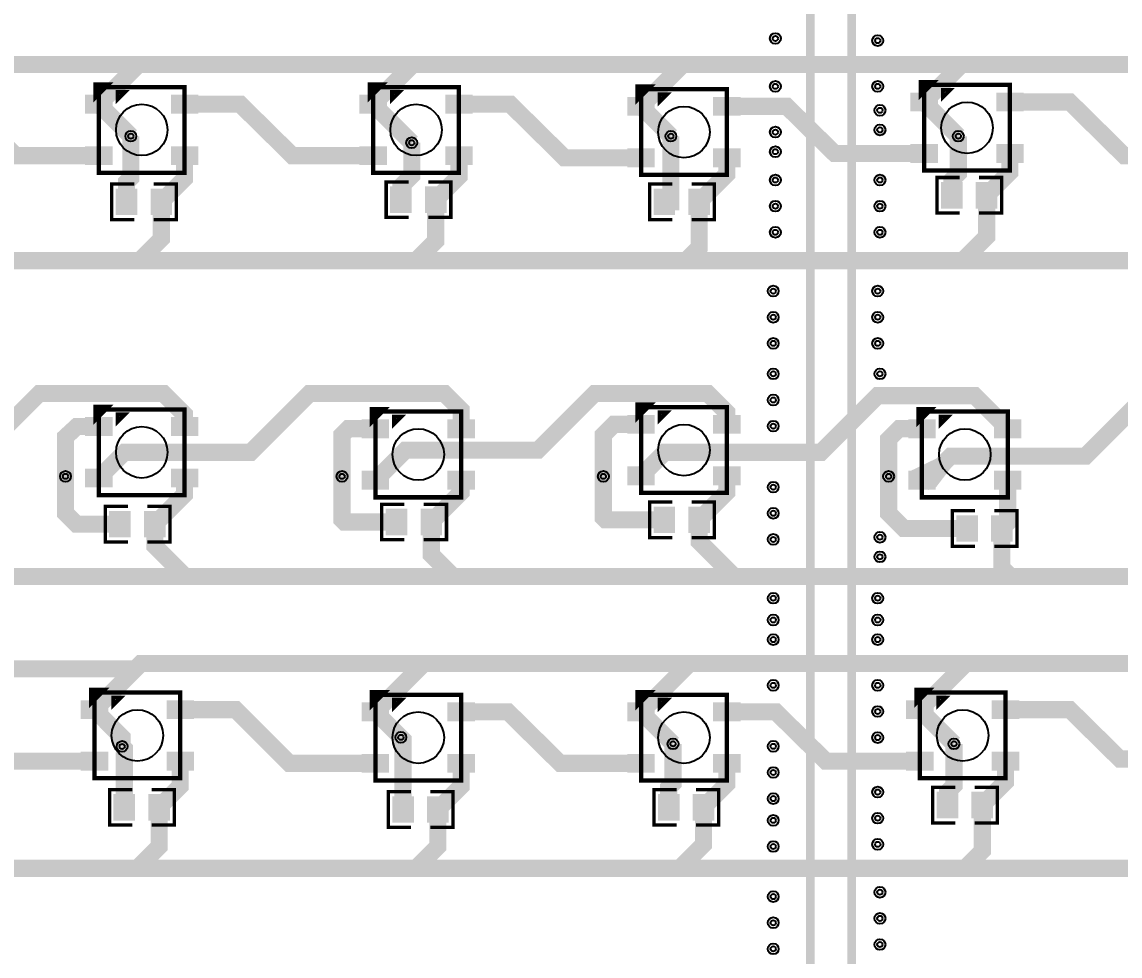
# Model space of a CAD drawing. Extents: x -5 to 8273, y -8280 to 5.
# Drawn here: x 3230 to 5751, y -5666 to -3522 of the extents above; entities that cross this region are included whole.
import ezdxf

# ---------------------------------------------------------------- set-up
doc = ezdxf.new("R2010")
doc.units = 9
for name, color, linetype, true_color in [('BottomLayer', 7, 'Continuous', 0x0000ff), ('Hole', 7, 'Continuous', 0x222222), ('Multi-Layer', 7, 'Continuous', 0xc0c0c0), ('TopLayer', 7, 'Continuous', 0xff0000), ('TopPasteMaskLayer', 7, 'Continuous', 0x808080), ('TopSilkLayer', 7, 'Continuous', 0xffcc00), ('TopSolderMaskLayer', 7, 'Continuous', 0x800080)]:
    doc.layers.add(name, color=color, linetype=linetype, true_color=true_color)

msp = doc.modelspace()

# ---------------------------------------------------------------- hatches: boundary and pattern name
at = {"layer": 'TopLayer'}
for points in [[(3436.125, -3730.5999999999985), (3377.0250000000015, -3730.5999999999985), (3377.0250000000015, -3691.300000000003), (3436.125, -3691.300000000003)], [(3632.9249999999956, -3730.5999999999985), (3573.925000000003, -3730.5999999999985), (3573.925000000003, -3691.300000000003), (3632.9249999999956, -3691.300000000003)], [(4066.125, -3730.5999999999985), (4007.0250000000015, -3730.5999999999985), (4007.0250000000015, -3691.300000000003), (4066.125, -3691.300000000003)], [(4262.924999999996, -3730.5999999999985), (4203.925000000003, -3730.5999999999985), (4203.925000000003, -3691.300000000003), (4262.924999999996, -3691.300000000003)], [(4681.125, -3735.5999999999985), (4622.0250000000015, -3735.5999999999985), (4622.0250000000015, -3696.300000000003), (4681.125, -3696.300000000003)], [(4877.924999999996, -3735.5999999999985), (4818.925000000003, -3735.5999999999985), (4818.925000000003, -3696.300000000003), (4877.924999999996, -3696.300000000003)], [(5331.125, -3725.5999999999985), (5272.0250000000015, -3725.5999999999985), (5272.0250000000015, -3686.300000000003), (5331.125, -3686.300000000003)], [(5527.924999999996, -3725.5999999999985), (5468.925000000003, -3725.5999999999985), (5468.925000000003, -3686.300000000003), (5527.924999999996, -3686.300000000003)], [(5331.125, -3843.699999999997), (5272.0250000000015, -3843.699999999997), (5272.0250000000015, -3804.4000000000015), (5331.125, -3804.4000000000015)], [(5527.924999999996, -3843.699999999997), (5468.925000000003, -3843.699999999997), (5468.925000000003, -3804.4000000000015), (5527.924999999996, -3804.4000000000015)], [(3436.125, -3848.699999999997), (3377.0250000000015, -3848.699999999997), (3377.0250000000015, -3809.4000000000015), (3436.125, -3809.4000000000015)], [(3632.9249999999956, -3848.699999999997), (3573.925000000003, -3848.699999999997), (3573.925000000003, -3809.4000000000015), (3632.9249999999956, -3809.4000000000015)], [(4066.125, -3848.699999999997), (4007.0250000000015, -3848.699999999997), (4007.0250000000015, -3809.4000000000015), (4066.125, -3809.4000000000015)], [(4262.924999999996, -3848.699999999997), (4203.925000000003, -3848.699999999997), (4203.925000000003, -3809.4000000000015), (4262.924999999996, -3809.4000000000015)], [(4681.125, -3853.699999999997), (4622.0250000000015, -3853.699999999997), (4622.0250000000015, -3814.4000000000015), (4681.125, -3814.4000000000015)], [(4877.924999999996, -3853.699999999997), (4818.925000000003, -3853.699999999997), (4818.925000000003, -3814.4000000000015), (4877.924999999996, -3814.4000000000015)], [(3492.834999999992, -3963.542999999998), (3447.165000000008, -3963.542999999998), (3447.165000000008, -3906.457000000002), (3492.834999999992, -3906.457000000002)], [(3572.834999999992, -3963.542999999998), (3527.165000000008, -3963.542999999998), (3527.165000000008, -3906.457000000002), (3572.834999999992, -3906.457000000002)], [(4122.834999999992, -3958.542999999998), (4077.165000000008, -3958.542999999998), (4077.165000000008, -3901.457000000002), (4122.834999999992, -3901.457000000002)], [(4202.834999999992, -3958.542999999998), (4157.165000000008, -3958.542999999998), (4157.165000000008, -3901.457000000002), (4202.834999999992, -3901.457000000002)], [(4727.834999999992, -3963.542999999998), (4682.165000000008, -3963.542999999998), (4682.165000000008, -3906.457000000002), (4727.834999999992, -3906.457000000002)], [(4807.834999999992, -3963.542999999998), (4762.165000000008, -3963.542999999998), (4762.165000000008, -3906.457000000002), (4807.834999999992, -3906.457000000002)], [(5387.834999999992, -3948.542999999998), (5342.165000000008, -3948.542999999998), (5342.165000000008, -3891.457000000002), (5387.834999999992, -3891.457000000002)], [(5467.834999999992, -3948.542999999998), (5422.165000000008, -3948.542999999998), (5422.165000000008, -3891.457000000002), (5467.834999999992, -3891.457000000002)], [(3436.125, -4470.5999999999985), (3377.0250000000015, -4470.5999999999985), (3377.0250000000015, -4431.300000000003), (3436.125, -4431.300000000003)], [(3632.9249999999956, -4470.5999999999985), (3573.925000000003, -4470.5999999999985), (3573.925000000003, -4431.300000000003), (3632.9249999999956, -4431.300000000003)], [(4071.125, -4475.5999999999985), (4012.0250000000015, -4475.5999999999985), (4012.0250000000015, -4436.300000000003), (4071.125, -4436.300000000003)], [(4267.924999999996, -4475.5999999999985), (4208.925000000003, -4475.5999999999985), (4208.925000000003, -4436.300000000003), (4267.924999999996, -4436.300000000003)], [(4681.125, -4465.5999999999985), (4622.0250000000015, -4465.5999999999985), (4622.0250000000015, -4426.300000000003), (4681.125, -4426.300000000003)], [(4877.924999999996, -4465.5999999999985), (4818.925000000003, -4465.5999999999985), (4818.925000000003, -4426.300000000003), (4877.924999999996, -4426.300000000003)], [(5326.125, -4475.5999999999985), (5267.0250000000015, -4475.5999999999985), (5267.0250000000015, -4436.300000000003), (5326.125, -4436.300000000003)], [(5522.924999999996, -4475.5999999999985), (5463.925000000003, -4475.5999999999985), (5463.925000000003, -4436.300000000003), (5522.924999999996, -4436.300000000003)], [(5267.0264000000025, -4554.399400000002), (5326.123, -4593.701200000003), (5362.274399999995, -4546.8211999999985), (5328.835099999997, -4524.582699999999)], [(3436.125, -4588.699999999997), (3377.0250000000015, -4588.699999999997), (3377.0250000000015, -4549.4000000000015), (3436.125, -4549.4000000000015)], [(3632.9249999999956, -4588.699999999997), (3573.925000000003, -4588.699999999997), (3573.925000000003, -4549.4000000000015), (3632.9249999999956, -4549.4000000000015)], [(4071.125, -4593.699999999997), (4012.0250000000015, -4593.699999999997), (4012.0250000000015, -4554.4000000000015), (4071.125, -4554.4000000000015)], [(4267.924999999996, -4593.699999999997), (4208.925000000003, -4593.699999999997), (4208.925000000003, -4554.4000000000015), (4267.924999999996, -4554.4000000000015)], [(4681.125, -4583.699999999997), (4622.0250000000015, -4583.699999999997), (4622.0250000000015, -4544.4000000000015), (4681.125, -4544.4000000000015)], [(4877.924999999996, -4583.699999999997), (4818.925000000003, -4583.699999999997), (4818.925000000003, -4544.4000000000015), (4877.924999999996, -4544.4000000000015)], [(5326.125, -4593.699999999997), (5267.0250000000015, -4593.699999999997), (5267.0250000000015, -4554.4000000000015), (5326.125, -4554.4000000000015)], [(5522.924999999996, -4593.699999999997), (5463.925000000003, -4593.699999999997), (5463.925000000003, -4554.4000000000015), (5522.924999999996, -4554.4000000000015)], [(4727.834999999992, -4693.542999999998), (4682.165000000008, -4693.542999999998), (4682.165000000008, -4636.457000000002), (4727.834999999992, -4636.457000000002)], [(4807.834999999992, -4693.542999999998), (4762.165000000008, -4693.542999999998), (4762.165000000008, -4636.457000000002), (4807.834999999992, -4636.457000000002)], [(3477.834999999992, -4703.542999999998), (3432.165000000008, -4703.542999999998), (3432.165000000008, -4646.457000000002), (3477.834999999992, -4646.457000000002)], [(3557.834999999992, -4703.542999999998), (3512.165000000008, -4703.542999999998), (3512.165000000008, -4646.457000000002), (3557.834999999992, -4646.457000000002)], [(4112.834999999992, -4698.542999999998), (4067.165000000008, -4698.542999999998), (4067.165000000008, -4641.457000000002), (4112.834999999992, -4641.457000000002)], [(4192.834999999992, -4698.542999999998), (4147.165000000008, -4698.542999999998), (4147.165000000008, -4641.457000000002), (4192.834999999992, -4641.457000000002)], [(5422.834999999992, -4713.542999999998), (5377.165000000008, -4713.542999999998), (5377.165000000008, -4656.457000000002), (5422.834999999992, -4656.457000000002)], [(5502.834999999992, -4713.542999999998), (5457.165000000008, -4713.542999999998), (5457.165000000008, -4656.457000000002), (5502.834999999992, -4656.457000000002)], [(3426.125, -5120.5999999999985), (3367.0250000000015, -5120.5999999999985), (3367.0250000000015, -5081.300000000003), (3426.125, -5081.300000000003)], [(3622.9249999999956, -5120.5999999999985), (3563.925000000003, -5120.5999999999985), (3563.925000000003, -5081.300000000003), (3622.9249999999956, -5081.300000000003)], [(4071.125, -5125.5999999999985), (4012.0250000000015, -5125.5999999999985), (4012.0250000000015, -5086.300000000003), (4071.125, -5086.300000000003)], [(4267.924999999996, -5125.5999999999985), (4208.925000000003, -5125.5999999999985), (4208.925000000003, -5086.300000000003), (4267.924999999996, -5086.300000000003)], [(4681.125, -5125.5999999999985), (4622.0250000000015, -5125.5999999999985), (4622.0250000000015, -5086.300000000003), (4681.125, -5086.300000000003)], [(4877.924999999996, -5125.5999999999985), (4818.925000000003, -5125.5999999999985), (4818.925000000003, -5086.300000000003), (4877.924999999996, -5086.300000000003)], [(5321.125, -5120.5999999999985), (5262.0250000000015, -5120.5999999999985), (5262.0250000000015, -5081.300000000003), (5321.125, -5081.300000000003)], [(5517.924999999996, -5120.5999999999985), (5458.925000000003, -5120.5999999999985), (5458.925000000003, -5081.300000000003), (5517.924999999996, -5081.300000000003)], [(3426.125, -5238.699999999997), (3367.0250000000015, -5238.699999999997), (3367.0250000000015, -5199.4000000000015), (3426.125, -5199.4000000000015)], [(3622.9249999999956, -5238.699999999997), (3563.925000000003, -5238.699999999997), (3563.925000000003, -5199.4000000000015), (3622.9249999999956, -5199.4000000000015)], [(4071.125, -5243.699999999997), (4012.0250000000015, -5243.699999999997), (4012.0250000000015, -5204.4000000000015), (4071.125, -5204.4000000000015)], [(4267.924999999996, -5243.699999999997), (4208.925000000003, -5243.699999999997), (4208.925000000003, -5204.4000000000015), (4267.924999999996, -5204.4000000000015)], [(4681.125, -5243.699999999997), (4622.0250000000015, -5243.699999999997), (4622.0250000000015, -5204.4000000000015), (4681.125, -5204.4000000000015)], [(4877.924999999996, -5243.699999999997), (4818.925000000003, -5243.699999999997), (4818.925000000003, -5204.4000000000015), (4877.924999999996, -5204.4000000000015)], [(5321.125, -5238.699999999997), (5262.0250000000015, -5238.699999999997), (5262.0250000000015, -5199.4000000000015), (5321.125, -5199.4000000000015)], [(5517.924999999996, -5238.699999999997), (5458.925000000003, -5238.699999999997), (5458.925000000003, -5199.4000000000015), (5517.924999999996, -5199.4000000000015)], [(5377.834999999992, -5348.542999999998), (5332.165000000008, -5348.542999999998), (5332.165000000008, -5291.457000000002), (5377.834999999992, -5291.457000000002)], [(5457.834999999992, -5348.542999999998), (5412.165000000008, -5348.542999999998), (5412.165000000008, -5291.457000000002), (5457.834999999992, -5291.457000000002)], [(3487.834999999992, -5353.542999999998), (3442.165000000008, -5353.542999999998), (3442.165000000008, -5296.457000000002), (3487.834999999992, -5296.457000000002)], [(3567.834999999992, -5353.542999999998), (3522.165000000008, -5353.542999999998), (3522.165000000008, -5296.457000000002), (3567.834999999992, -5296.457000000002)], [(4127.834999999992, -5358.542999999998), (4082.165000000008, -5358.542999999998), (4082.165000000008, -5301.457000000002), (4127.834999999992, -5301.457000000002)], [(4207.834999999992, -5358.542999999998), (4162.165000000008, -5358.542999999998), (4162.165000000008, -5301.457000000002), (4207.834999999992, -5301.457000000002)], [(4737.834999999992, -5353.542999999998), (4692.165000000008, -5353.542999999998), (4692.165000000008, -5296.457000000002), (4737.834999999992, -5296.457000000002)], [(4817.834999999992, -5353.542999999998), (4772.165000000008, -5353.542999999998), (4772.165000000008, -5296.457000000002), (4817.834999999992, -5296.457000000002)]]:
    msp.add_hatch(color=256, dxfattribs=at).paths.add_polyline_path(points)
at = {"layer": 'TopPasteMaskLayer'}
for points in [[(3436.125, -3730.5999999999985), (3377.0250000000015, -3730.5999999999985), (3377.0250000000015, -3691.300000000003), (3436.125, -3691.300000000003)], [(3632.9249999999956, -3730.5999999999985), (3573.925000000003, -3730.5999999999985), (3573.925000000003, -3691.300000000003), (3632.9249999999956, -3691.300000000003)], [(4066.125, -3730.5999999999985), (4007.0250000000015, -3730.5999999999985), (4007.0250000000015, -3691.300000000003), (4066.125, -3691.300000000003)], [(4262.924999999996, -3730.5999999999985), (4203.925000000003, -3730.5999999999985), (4203.925000000003, -3691.300000000003), (4262.924999999996, -3691.300000000003)], [(4681.125, -3735.5999999999985), (4622.0250000000015, -3735.5999999999985), (4622.0250000000015, -3696.300000000003), (4681.125, -3696.300000000003)], [(4877.924999999996, -3735.5999999999985), (4818.925000000003, -3735.5999999999985), (4818.925000000003, -3696.300000000003), (4877.924999999996, -3696.300000000003)], [(5331.125, -3725.5999999999985), (5272.0250000000015, -3725.5999999999985), (5272.0250000000015, -3686.300000000003), (5331.125, -3686.300000000003)], [(5527.924999999996, -3725.5999999999985), (5468.925000000003, -3725.5999999999985), (5468.925000000003, -3686.300000000003), (5527.924999999996, -3686.300000000003)], [(5331.125, -3843.699999999997), (5272.0250000000015, -3843.699999999997), (5272.0250000000015, -3804.4000000000015), (5331.125, -3804.4000000000015)], [(5527.924999999996, -3843.699999999997), (5468.925000000003, -3843.699999999997), (5468.925000000003, -3804.4000000000015), (5527.924999999996, -3804.4000000000015)], [(3436.125, -3848.699999999997), (3377.0250000000015, -3848.699999999997), (3377.0250000000015, -3809.4000000000015), (3436.125, -3809.4000000000015)], [(3632.9249999999956, -3848.699999999997), (3573.925000000003, -3848.699999999997), (3573.925000000003, -3809.4000000000015), (3632.9249999999956, -3809.4000000000015)], [(4066.125, -3848.699999999997), (4007.0250000000015, -3848.699999999997), (4007.0250000000015, -3809.4000000000015), (4066.125, -3809.4000000000015)], [(4262.924999999996, -3848.699999999997), (4203.925000000003, -3848.699999999997), (4203.925000000003, -3809.4000000000015), (4262.924999999996, -3809.4000000000015)], [(4681.125, -3853.699999999997), (4622.0250000000015, -3853.699999999997), (4622.0250000000015, -3814.4000000000015), (4681.125, -3814.4000000000015)], [(4877.924999999996, -3853.699999999997), (4818.925000000003, -3853.699999999997), (4818.925000000003, -3814.4000000000015), (4877.924999999996, -3814.4000000000015)], [(3492.834999999992, -3963.542999999998), (3447.165000000008, -3963.542999999998), (3447.165000000008, -3906.457000000002), (3492.834999999992, -3906.457000000002)], [(3572.834999999992, -3963.542999999998), (3527.165000000008, -3963.542999999998), (3527.165000000008, -3906.457000000002), (3572.834999999992, -3906.457000000002)], [(4122.834999999992, -3958.542999999998), (4077.165000000008, -3958.542999999998), (4077.165000000008, -3901.457000000002), (4122.834999999992, -3901.457000000002)], [(4202.834999999992, -3958.542999999998), (4157.165000000008, -3958.542999999998), (4157.165000000008, -3901.457000000002), (4202.834999999992, -3901.457000000002)], [(4727.834999999992, -3963.542999999998), (4682.165000000008, -3963.542999999998), (4682.165000000008, -3906.457000000002), (4727.834999999992, -3906.457000000002)], [(4807.834999999992, -3963.542999999998), (4762.165000000008, -3963.542999999998), (4762.165000000008, -3906.457000000002), (4807.834999999992, -3906.457000000002)], [(5387.834999999992, -3948.542999999998), (5342.165000000008, -3948.542999999998), (5342.165000000008, -3891.457000000002), (5387.834999999992, -3891.457000000002)], [(5467.834999999992, -3948.542999999998), (5422.165000000008, -3948.542999999998), (5422.165000000008, -3891.457000000002), (5467.834999999992, -3891.457000000002)], [(3436.125, -4470.5999999999985), (3377.0250000000015, -4470.5999999999985), (3377.0250000000015, -4431.300000000003), (3436.125, -4431.300000000003)], [(3632.9249999999956, -4470.5999999999985), (3573.925000000003, -4470.5999999999985), (3573.925000000003, -4431.300000000003), (3632.9249999999956, -4431.300000000003)], [(4071.125, -4475.5999999999985), (4012.0250000000015, -4475.5999999999985), (4012.0250000000015, -4436.300000000003), (4071.125, -4436.300000000003)], [(4267.924999999996, -4475.5999999999985), (4208.925000000003, -4475.5999999999985), (4208.925000000003, -4436.300000000003), (4267.924999999996, -4436.300000000003)], [(4681.125, -4465.5999999999985), (4622.0250000000015, -4465.5999999999985), (4622.0250000000015, -4426.300000000003), (4681.125, -4426.300000000003)], [(4877.924999999996, -4465.5999999999985), (4818.925000000003, -4465.5999999999985), (4818.925000000003, -4426.300000000003), (4877.924999999996, -4426.300000000003)], [(5326.125, -4475.5999999999985), (5267.0250000000015, -4475.5999999999985), (5267.0250000000015, -4436.300000000003), (5326.125, -4436.300000000003)], [(5522.924999999996, -4475.5999999999985), (5463.925000000003, -4475.5999999999985), (5463.925000000003, -4436.300000000003), (5522.924999999996, -4436.300000000003)], [(3436.125, -4588.699999999997), (3377.0250000000015, -4588.699999999997), (3377.0250000000015, -4549.4000000000015), (3436.125, -4549.4000000000015)], [(3632.9249999999956, -4588.699999999997), (3573.925000000003, -4588.699999999997), (3573.925000000003, -4549.4000000000015), (3632.9249999999956, -4549.4000000000015)], [(4071.125, -4593.699999999997), (4012.0250000000015, -4593.699999999997), (4012.0250000000015, -4554.4000000000015), (4071.125, -4554.4000000000015)], [(4267.924999999996, -4593.699999999997), (4208.925000000003, -4593.699999999997), (4208.925000000003, -4554.4000000000015), (4267.924999999996, -4554.4000000000015)], [(4681.125, -4583.699999999997), (4622.0250000000015, -4583.699999999997), (4622.0250000000015, -4544.4000000000015), (4681.125, -4544.4000000000015)], [(4877.924999999996, -4583.699999999997), (4818.925000000003, -4583.699999999997), (4818.925000000003, -4544.4000000000015), (4877.924999999996, -4544.4000000000015)], [(5326.125, -4593.699999999997), (5267.0250000000015, -4593.699999999997), (5267.0250000000015, -4554.4000000000015), (5326.125, -4554.4000000000015)], [(5522.924999999996, -4593.699999999997), (5463.925000000003, -4593.699999999997), (5463.925000000003, -4554.4000000000015), (5522.924999999996, -4554.4000000000015)], [(4727.834999999992, -4693.542999999998), (4682.165000000008, -4693.542999999998), (4682.165000000008, -4636.457000000002), (4727.834999999992, -4636.457000000002)], [(4807.834999999992, -4693.542999999998), (4762.165000000008, -4693.542999999998), (4762.165000000008, -4636.457000000002), (4807.834999999992, -4636.457000000002)], [(3477.834999999992, -4703.542999999998), (3432.165000000008, -4703.542999999998), (3432.165000000008, -4646.457000000002), (3477.834999999992, -4646.457000000002)], [(3557.834999999992, -4703.542999999998), (3512.165000000008, -4703.542999999998), (3512.165000000008, -4646.457000000002), (3557.834999999992, -4646.457000000002)], [(4112.834999999992, -4698.542999999998), (4067.165000000008, -4698.542999999998), (4067.165000000008, -4641.457000000002), (4112.834999999992, -4641.457000000002)], [(4192.834999999992, -4698.542999999998), (4147.165000000008, -4698.542999999998), (4147.165000000008, -4641.457000000002), (4192.834999999992, -4641.457000000002)], [(5422.834999999992, -4713.542999999998), (5377.165000000008, -4713.542999999998), (5377.165000000008, -4656.457000000002), (5422.834999999992, -4656.457000000002)], [(5502.834999999992, -4713.542999999998), (5457.165000000008, -4713.542999999998), (5457.165000000008, -4656.457000000002), (5502.834999999992, -4656.457000000002)], [(3426.125, -5120.5999999999985), (3367.0250000000015, -5120.5999999999985), (3367.0250000000015, -5081.300000000003), (3426.125, -5081.300000000003)], [(3622.9249999999956, -5120.5999999999985), (3563.925000000003, -5120.5999999999985), (3563.925000000003, -5081.300000000003), (3622.9249999999956, -5081.300000000003)], [(4071.125, -5125.5999999999985), (4012.0250000000015, -5125.5999999999985), (4012.0250000000015, -5086.300000000003), (4071.125, -5086.300000000003)], [(4267.924999999996, -5125.5999999999985), (4208.925000000003, -5125.5999999999985), (4208.925000000003, -5086.300000000003), (4267.924999999996, -5086.300000000003)], [(4681.125, -5125.5999999999985), (4622.0250000000015, -5125.5999999999985), (4622.0250000000015, -5086.300000000003), (4681.125, -5086.300000000003)], [(4877.924999999996, -5125.5999999999985), (4818.925000000003, -5125.5999999999985), (4818.925000000003, -5086.300000000003), (4877.924999999996, -5086.300000000003)], [(5321.125, -5120.5999999999985), (5262.0250000000015, -5120.5999999999985), (5262.0250000000015, -5081.300000000003), (5321.125, -5081.300000000003)], [(5517.924999999996, -5120.5999999999985), (5458.925000000003, -5120.5999999999985), (5458.925000000003, -5081.300000000003), (5517.924999999996, -5081.300000000003)], [(3426.125, -5238.699999999997), (3367.0250000000015, -5238.699999999997), (3367.0250000000015, -5199.4000000000015), (3426.125, -5199.4000000000015)], [(3622.9249999999956, -5238.699999999997), (3563.925000000003, -5238.699999999997), (3563.925000000003, -5199.4000000000015), (3622.9249999999956, -5199.4000000000015)], [(4071.125, -5243.699999999997), (4012.0250000000015, -5243.699999999997), (4012.0250000000015, -5204.4000000000015), (4071.125, -5204.4000000000015)], [(4267.924999999996, -5243.699999999997), (4208.925000000003, -5243.699999999997), (4208.925000000003, -5204.4000000000015), (4267.924999999996, -5204.4000000000015)], [(4681.125, -5243.699999999997), (4622.0250000000015, -5243.699999999997), (4622.0250000000015, -5204.4000000000015), (4681.125, -5204.4000000000015)], [(4877.924999999996, -5243.699999999997), (4818.925000000003, -5243.699999999997), (4818.925000000003, -5204.4000000000015), (4877.924999999996, -5204.4000000000015)], [(5321.125, -5238.699999999997), (5262.0250000000015, -5238.699999999997), (5262.0250000000015, -5199.4000000000015), (5321.125, -5199.4000000000015)], [(5517.924999999996, -5238.699999999997), (5458.925000000003, -5238.699999999997), (5458.925000000003, -5199.4000000000015), (5517.924999999996, -5199.4000000000015)], [(5377.834999999992, -5348.542999999998), (5332.165000000008, -5348.542999999998), (5332.165000000008, -5291.457000000002), (5377.834999999992, -5291.457000000002)], [(5457.834999999992, -5348.542999999998), (5412.165000000008, -5348.542999999998), (5412.165000000008, -5291.457000000002), (5457.834999999992, -5291.457000000002)], [(3487.834999999992, -5353.542999999998), (3442.165000000008, -5353.542999999998), (3442.165000000008, -5296.457000000002), (3487.834999999992, -5296.457000000002)], [(3567.834999999992, -5353.542999999998), (3522.165000000008, -5353.542999999998), (3522.165000000008, -5296.457000000002), (3567.834999999992, -5296.457000000002)], [(4127.834999999992, -5358.542999999998), (4082.165000000008, -5358.542999999998), (4082.165000000008, -5301.457000000002), (4127.834999999992, -5301.457000000002)], [(4207.834999999992, -5358.542999999998), (4162.165000000008, -5358.542999999998), (4162.165000000008, -5301.457000000002), (4207.834999999992, -5301.457000000002)], [(4737.834999999992, -5353.542999999998), (4692.165000000008, -5353.542999999998), (4692.165000000008, -5296.457000000002), (4737.834999999992, -5296.457000000002)], [(4817.834999999992, -5353.542999999998), (4772.165000000008, -5353.542999999998), (4772.165000000008, -5296.457000000002), (4817.834999999992, -5296.457000000002)]]:
    msp.add_hatch(color=256, dxfattribs=at).paths.add_polyline_path(points)
at = {"layer": 'TopSolderMaskLayer'}
for points in [[(3438.1261853357064, -3732.5964439928866), (3375.023137329612, -3732.5964439928866), (3375.023137329612, -3689.303556007115), (3438.1261853357064, -3689.303556007115)], [(3634.9227986622573, -3732.5964439928866), (3571.926524003051, -3732.5964439928866), (3571.926524003051, -3689.303556007115), (3634.9227986622573, -3689.303556007115)], [(4068.1261853357064, -3732.5964439928866), (4005.023137329612, -3732.5964439928866), (4005.023137329612, -3689.303556007115), (4068.1261853357064, -3689.303556007115)], [(4264.922798662257, -3732.5964439928866), (4201.926524003051, -3732.5964439928866), (4201.926524003051, -3689.303556007115), (4264.922798662257, -3689.303556007115)], [(4683.126185335706, -3737.5964439928866), (4620.023137329612, -3737.5964439928866), (4620.023137329612, -3694.303556007115), (4683.126185335706, -3694.303556007115)], [(4879.922798662257, -3737.5964439928866), (4816.926524003051, -3737.5964439928866), (4816.926524003051, -3694.303556007115), (4879.922798662257, -3694.303556007115)], [(5333.126185335706, -3727.5964439928866), (5270.023137329612, -3727.5964439928866), (5270.023137329612, -3684.303556007115), (5333.126185335706, -3684.303556007115)], [(5529.922798662257, -3727.5964439928866), (5466.926524003051, -3727.5964439928866), (5466.926524003051, -3684.303556007115), (5529.922798662257, -3684.303556007115)], [(5333.126185335706, -3845.696443992885), (5270.023137329612, -3845.696443992885), (5270.023137329612, -3802.4035560071134), (5333.126185335706, -3802.4035560071134)], [(5529.922798662257, -3845.696443992885), (5466.926524003051, -3845.696443992885), (5466.926524003051, -3802.4035560071134), (5529.922798662257, -3802.4035560071134)], [(3438.1261853357064, -3850.696443992885), (3375.023137329612, -3850.696443992885), (3375.023137329612, -3807.4035560071134), (3438.1261853357064, -3807.4035560071134)], [(3634.9227986622573, -3850.696443992885), (3571.926524003051, -3850.696443992885), (3571.926524003051, -3807.4035560071134), (3634.9227986622573, -3807.4035560071134)], [(4068.1261853357064, -3850.696443992885), (4005.023137329612, -3850.696443992885), (4005.023137329612, -3807.4035560071134), (4068.1261853357064, -3807.4035560071134)], [(4264.922798662257, -3850.696443992885), (4201.926524003051, -3850.696443992885), (4201.926524003051, -3807.4035560071134), (4264.922798662257, -3807.4035560071134)], [(4683.126185335706, -3855.696443992885), (4620.023137329612, -3855.696443992885), (4620.023137329612, -3812.4035560071134), (4683.126185335706, -3812.4035560071134)], [(4879.922798662257, -3855.696443992885), (4816.926524003051, -3855.696443992885), (4816.926524003051, -3812.4035560071134), (4879.922798662257, -3812.4035560071134)], [(3494.834999999992, -3965.5429649657526), (3445.165000000008, -3965.5429649657526), (3445.165000000008, -3904.4570350342474), (3494.834999999992, -3904.4570350342474)], [(3574.834999999992, -3965.5429649657526), (3525.165000000008, -3965.5429649657526), (3525.165000000008, -3904.4570350342474), (3574.834999999992, -3904.4570350342474)], [(4124.834999999992, -3960.5429649657526), (4075.165000000008, -3960.5429649657526), (4075.165000000008, -3899.4570350342474), (4124.834999999992, -3899.4570350342474)], [(4204.834999999992, -3960.5429649657526), (4155.165000000008, -3960.5429649657526), (4155.165000000008, -3899.4570350342474), (4204.834999999992, -3899.4570350342474)], [(4729.834999999992, -3965.5429649657526), (4680.165000000008, -3965.5429649657526), (4680.165000000008, -3904.4570350342474), (4729.834999999992, -3904.4570350342474)], [(4809.834999999992, -3965.5429649657526), (4760.165000000008, -3965.5429649657526), (4760.165000000008, -3904.4570350342474), (4809.834999999992, -3904.4570350342474)], [(5389.834999999992, -3950.5429649657526), (5340.165000000008, -3950.5429649657526), (5340.165000000008, -3889.4570350342474), (5389.834999999992, -3889.4570350342474)], [(5469.834999999992, -3950.5429649657526), (5420.165000000008, -3950.5429649657526), (5420.165000000008, -3889.4570350342474), (5469.834999999992, -3889.4570350342474)], [(3438.1261853357064, -4472.596443992887), (3375.023137329612, -4472.596443992887), (3375.023137329612, -4429.303556007115), (3438.1261853357064, -4429.303556007115)], [(3634.9227986622573, -4472.596443992887), (3571.926524003051, -4472.596443992887), (3571.926524003051, -4429.303556007115), (3634.9227986622573, -4429.303556007115)], [(4073.1261853357064, -4477.596443992887), (4010.023137329612, -4477.596443992887), (4010.023137329612, -4434.303556007115), (4073.1261853357064, -4434.303556007115)], [(4269.922798662257, -4477.596443992887), (4206.926524003051, -4477.596443992887), (4206.926524003051, -4434.303556007115), (4269.922798662257, -4434.303556007115)], [(4683.126185335706, -4467.596443992887), (4620.023137329612, -4467.596443992887), (4620.023137329612, -4424.303556007115), (4683.126185335706, -4424.303556007115)], [(4879.922798662257, -4467.596443992887), (4816.926524003051, -4467.596443992887), (4816.926524003051, -4424.303556007115), (4879.922798662257, -4424.303556007115)], [(5328.126185335706, -4477.596443992887), (5265.023137329612, -4477.596443992887), (5265.023137329612, -4434.303556007115), (5328.126185335706, -4434.303556007115)], [(5524.922798662257, -4477.596443992887), (5461.926524003051, -4477.596443992887), (5461.926524003051, -4434.303556007115), (5524.922798662257, -4434.303556007115)], [(3438.1261853357064, -4590.696443992885), (3375.023137329612, -4590.696443992885), (3375.023137329612, -4547.403556007113), (3438.1261853357064, -4547.403556007113)], [(3634.9227986622573, -4590.696443992885), (3571.926524003051, -4590.696443992885), (3571.926524003051, -4547.403556007113), (3634.9227986622573, -4547.403556007113)], [(4073.1261853357064, -4595.696443992885), (4010.023137329612, -4595.696443992885), (4010.023137329612, -4552.403556007113), (4073.1261853357064, -4552.403556007113)], [(4269.922798662257, -4595.696443992885), (4206.926524003051, -4595.696443992885), (4206.926524003051, -4552.403556007113), (4269.922798662257, -4552.403556007113)], [(4683.126185335706, -4585.696443992885), (4620.023137329612, -4585.696443992885), (4620.023137329612, -4542.403556007113), (4683.126185335706, -4542.403556007113)], [(4879.922798662257, -4585.696443992885), (4816.926524003051, -4585.696443992885), (4816.926524003051, -4542.403556007113), (4879.922798662257, -4542.403556007113)], [(5328.126185335706, -4595.696443992885), (5265.023137329612, -4595.696443992885), (5265.023137329612, -4552.403556007113), (5328.126185335706, -4552.403556007113)], [(5524.922798662257, -4595.696443992885), (5461.926524003051, -4595.696443992885), (5461.926524003051, -4552.403556007113), (5524.922798662257, -4552.403556007113)], [(4729.834999999992, -4695.542964965753), (4680.165000000008, -4695.542964965753), (4680.165000000008, -4634.457035034247), (4729.834999999992, -4634.457035034247)], [(4809.834999999992, -4695.542964965753), (4760.165000000008, -4695.542964965753), (4760.165000000008, -4634.457035034247), (4809.834999999992, -4634.457035034247)], [(3479.834999999992, -4705.542964965753), (3430.165000000008, -4705.542964965753), (3430.165000000008, -4644.457035034247), (3479.834999999992, -4644.457035034247)], [(3559.834999999992, -4705.542964965753), (3510.165000000008, -4705.542964965753), (3510.165000000008, -4644.457035034247), (3559.834999999992, -4644.457035034247)], [(4114.834999999992, -4700.542964965753), (4065.165000000008, -4700.542964965753), (4065.165000000008, -4639.457035034247), (4114.834999999992, -4639.457035034247)], [(4194.834999999992, -4700.542964965753), (4145.165000000008, -4700.542964965753), (4145.165000000008, -4639.457035034247), (4194.834999999992, -4639.457035034247)], [(5424.834999999992, -4715.542964965753), (5375.165000000008, -4715.542964965753), (5375.165000000008, -4654.457035034247), (5424.834999999992, -4654.457035034247)], [(5504.834999999992, -4715.542964965753), (5455.165000000008, -4715.542964965753), (5455.165000000008, -4654.457035034247), (5504.834999999992, -4654.457035034247)], [(3428.1261853357064, -5122.596443992887), (3365.023137329612, -5122.596443992887), (3365.023137329612, -5079.303556007115), (3428.1261853357064, -5079.303556007115)], [(3624.9227986622573, -5122.596443992887), (3561.926524003051, -5122.596443992887), (3561.926524003051, -5079.303556007115), (3624.9227986622573, -5079.303556007115)], [(4073.1261853357064, -5127.596443992887), (4010.023137329612, -5127.596443992887), (4010.023137329612, -5084.303556007115), (4073.1261853357064, -5084.303556007115)], [(4269.922798662257, -5127.596443992887), (4206.926524003051, -5127.596443992887), (4206.926524003051, -5084.303556007115), (4269.922798662257, -5084.303556007115)], [(4683.126185335706, -5127.596443992887), (4620.023137329612, -5127.596443992887), (4620.023137329612, -5084.303556007115), (4683.126185335706, -5084.303556007115)], [(4879.922798662257, -5127.596443992887), (4816.926524003051, -5127.596443992887), (4816.926524003051, -5084.303556007115), (4879.922798662257, -5084.303556007115)], [(5323.126185335706, -5122.596443992887), (5260.023137329612, -5122.596443992887), (5260.023137329612, -5079.303556007115), (5323.126185335706, -5079.303556007115)], [(5519.922798662257, -5122.596443992887), (5456.926524003051, -5122.596443992887), (5456.926524003051, -5079.303556007115), (5519.922798662257, -5079.303556007115)], [(3428.1261853357064, -5240.696443992885), (3365.023137329612, -5240.696443992885), (3365.023137329612, -5197.403556007113), (3428.1261853357064, -5197.403556007113)], [(3624.9227986622573, -5240.696443992885), (3561.926524003051, -5240.696443992885), (3561.926524003051, -5197.403556007113), (3624.9227986622573, -5197.403556007113)], [(4073.1261853357064, -5245.696443992885), (4010.023137329612, -5245.696443992885), (4010.023137329612, -5202.403556007113), (4073.1261853357064, -5202.403556007113)], [(4269.922798662257, -5245.696443992885), (4206.926524003051, -5245.696443992885), (4206.926524003051, -5202.403556007113), (4269.922798662257, -5202.403556007113)], [(4683.126185335706, -5245.696443992885), (4620.023137329612, -5245.696443992885), (4620.023137329612, -5202.403556007113), (4683.126185335706, -5202.403556007113)], [(4879.922798662257, -5245.696443992885), (4816.926524003051, -5245.696443992885), (4816.926524003051, -5202.403556007113), (4879.922798662257, -5202.403556007113)], [(5323.126185335706, -5240.696443992885), (5260.023137329612, -5240.696443992885), (5260.023137329612, -5197.403556007113), (5323.126185335706, -5197.403556007113)], [(5519.922798662257, -5240.696443992885), (5456.926524003051, -5240.696443992885), (5456.926524003051, -5197.403556007113), (5519.922798662257, -5197.403556007113)], [(3489.834999999992, -5355.542964965753), (3440.165000000008, -5355.542964965753), (3440.165000000008, -5294.457035034247), (3489.834999999992, -5294.457035034247)], [(3569.834999999992, -5355.542964965753), (3520.165000000008, -5355.542964965753), (3520.165000000008, -5294.457035034247), (3569.834999999992, -5294.457035034247)], [(4739.834999999992, -5355.542964965753), (4690.165000000008, -5355.542964965753), (4690.165000000008, -5294.457035034247), (4739.834999999992, -5294.457035034247)], [(4819.834999999992, -5355.542964965753), (4770.165000000008, -5355.542964965753), (4770.165000000008, -5294.457035034247), (4819.834999999992, -5294.457035034247)], [(5379.834999999992, -5350.542964965753), (5330.165000000008, -5350.542964965753), (5330.165000000008, -5289.457035034247), (5379.834999999992, -5289.457035034247)], [(5459.834999999992, -5350.542964965753), (5410.165000000008, -5350.542964965753), (5410.165000000008, -5289.457035034247), (5459.834999999992, -5289.457035034247)], [(4129.834999999992, -5360.542964965753), (4080.165000000008, -5360.542964965753), (4080.165000000008, -5299.457035034247), (4129.834999999992, -5299.457035034247)], [(4209.834999999992, -5360.542964965753), (4160.165000000008, -5360.542964965753), (4160.165000000008, -5299.457035034247), (4209.834999999992, -5299.457035034247)]]:
    msp.add_hatch(color=256, dxfattribs=at).paths.add_polyline_path(points)

# ---------------------------------------------------------------- linework, layer by layer
at = {"layer": 'BottomLayer', "const_width": 20}
for points in [[(5040, -795), (5040, -7670), (5015, -7695)], [(5135, -7695), (5135, -830), (5170, -795)]]:
    msp.add_lwpolyline(points, dxfattribs=at)
at = {"layer": 'Hole'}
for centre in [(4960, -3560), (5195, -3565), (4960, -3670), (5195, -3670), (5200, -3725), (3480, -3784.3800000000047), (4720, -3784.3800000000047), (4960, -3775), (5200, -3770), (5380, -3784.3800000000047), (4125, -3799.3800000000047), (4960, -3820), (4960, -3885), (5200, -3885), (4960, -3945), (5200, -3945), (4960, -4005), (5200, -4005), (4955, -4140), (5195, -4140), (4955, -4200), (5195, -4200), (4955, -4260), (5195, -4260), (4955, -4330), (5200, -4330), (4955, -4390), (4955, -4450), (3330, -4565.25), (3965, -4565.25), (4565, -4565.25), (5220, -4565.25), (4955, -4590), (4955, -4650), (4955, -4710), (5200, -4705), (5200, -4750), (4955, -4845), (5195, -4845), (4955, -4895), (5195, -4895), (4955, -4940), (5195, -4940), (4955, -5045), (5195, -5045), (5195, -5105), (4100, -5164.380000000005), (5195, -5165), (3460, -5185.25), (4725, -5179.380000000005), (4955, -5185), (5370, -5179.380000000005), (4955, -5245), (5195, -5290), (4955, -5305), (5195, -5350), (4955, -5355), (4955, -5415), (5195, -5410), (5200, -5520), (4955, -5530), (4955, -5590), (5200, -5580), (4955, -5650), (5200, -5640)]:
    msp.add_circle(centre, 6, dxfattribs=at)
at = {"layer": 'Multi-Layer'}
for centre in [(4960, -3560), (5195, -3565), (4960, -3670), (5195, -3670), (5200, -3725), (3480, -3784.3800000000047), (4720, -3784.3800000000047), (4960, -3775), (5200, -3770), (5380, -3784.3800000000047), (4125, -3799.3800000000047), (4960, -3820), (4960, -3885), (5200, -3885), (4960, -3945), (5200, -3945), (4960, -4005), (5200, -4005), (4955, -4140), (5195, -4140), (4955, -4200), (5195, -4200), (4955, -4260), (5195, -4260), (4955, -4330), (5200, -4330), (4955, -4390), (4955, -4450), (3330, -4565.25), (3965, -4565.25), (4565, -4565.25), (5220, -4565.25), (4955, -4590), (4955, -4650), (4955, -4710), (5200, -4705), (5200, -4750), (4955, -4845), (5195, -4845), (4955, -4895), (5195, -4895), (4955, -4940), (5195, -4940), (4955, -5045), (5195, -5045), (5195, -5105), (4100, -5164.380000000005), (4725, -5179.380000000005), (5195, -5165), (5370, -5179.380000000005), (3460, -5185.25), (4955, -5185), (4955, -5245), (4955, -5305), (5195, -5290), (4955, -5355), (5195, -5350), (4955, -5415), (5195, -5410), (4955, -5530), (5200, -5520), (5200, -5580), (4955, -5590), (4955, -5650), (5200, -5640)]:
    msp.add_circle(centre, 12.5, dxfattribs=at)
at = {"layer": 'TopLayer', "const_width": 39.37}
for points in [[(3497.524999999994, -3620), (2852.524999999994, -3620), (2756.5750000000044, -3715.949999999997)], [(4127.524999999994, -3620), (3497.524999999994, -3620), (3406.5750000000044, -3710.949999999997)], [(4747.524999999994, -3620), (4127.524999999994, -3620), (4036.5750000000044, -3710.949999999997)], [(5387.524999999994, -3620), (4747.524999999994, -3620), (4651.575000000004, -3715.949999999997)], [(6037.524999999994, -3620), (5387.524999999994, -3620), (5301.575000000004, -3705.949999999997)], [(2953.4000000000015, -3715.9000000000015), (3101, -3715.9000000000015), (3216, -3829.0999999999985), (3406.5999999999985, -3829.0999999999985)], [(3480, -3784.375), (3480, -3784.375), (3406.5750000000044, -3710.949999999997)], [(3603.4000000000015, -3710.9000000000015), (3731, -3710.9000000000015), (3851, -3829.0999999999985), (4036.5999999999985, -3829.0999999999985)], [(4125, -3799.375), (4125, -3799.375), (4036.5750000000044, -3710.949999999997)], [(4233.4000000000015, -3710.9000000000015), (4351, -3710.9000000000015), (4476, -3834.0999999999985), (4651.5999999999985, -3834.0999999999985)], [(4720, -3784.375), (4720, -3784.375), (4651.575000000004, -3715.949999999997)], [(4848.4000000000015, -3715.9000000000015), (4986, -3715.9000000000015), (5096, -3824.0999999999985), (5301.5999999999985, -3824.0999999999985)], [(5380, -3784.375), (5380, -3784.375), (5301.575000000004, -3705.949999999997)], [(5498.4000000000015, -3705.9000000000015), (5636, -3705.9000000000015), (5761, -3829.0999999999985), (5946.5999999999985, -3829.0999999999985)], [(3470, -3935), (3470, -3890), (3480, -3880), (3480, -3784.375)], [(4100, -3930), (4100, -3900), (4125, -3875), (4125, -3799.375)], [(4705, -3935), (4720, -3935), (4720, -3784.4000000000015)], [(5365, -3920), (5365, -3885), (5380, -3870), (5380, -3784.375)], [(5445, -3920), (5498.4230000000025, -3866.577000000005), (5498.4230000000025, -3824.050000000003)], [(3550, -3935), (3603.4230000000025, -3881.577000000005), (3603.4230000000025, -3829.050000000003)], [(4180, -3930), (4233.4230000000025, -3876.577000000005), (4233.4230000000025, -3829.050000000003)], [(4785, -3935), (4848.4230000000025, -3871.577000000005), (4848.4230000000025, -3834.050000000003)], [(4755, -4070), (5390, -4070), (5445, -4015), (5445, -3920)], [(2835, -4070), (3500, -4070), (3545, -4025), (3550, -4020), (3550, -3935)], [(3500, -4070), (4135, -4070), (4180, -4025), (4180, -3930)], [(4135, -4070), (4755, -4070), (4785, -4040), (4785, -3935)], [(5390, -4070), (6035, -4070), (6090, -4015), (6090, -3930)], [(3603.4249999999956, -4450.949999999997), (3603.4249999999956, -4423.425000000003), (3555, -4375), (3270, -4375), (3120, -4525), (2805.625, -4525), (2751.5750000000044, -4579.050000000003)], [(4238.43, -4455.949999999997), (4238.43, -4413.43), (4200, -4375), (3890, -4375), (3755, -4510), (3465.625, -4510), (3406.5769999999975, -4569.050000000003)], [(4848.398000000001, -4445.900999999998), (4848.398000000001, -4418.400999999998), (4805, -4375), (4545, -4375), (4415, -4505), (4110.630000000005, -4505), (4041.5800000000017, -4574.050000000003)], [(5493.43, -4455.949999999997), (5417.479999999996, -4380), (5195, -4380), (5065, -4510), (4705.625, -4510), (4651.5769999999975, -4564.050000000003)], [(6148.4000000000015, -4460.9000000000015), (6148.4000000000015, -4423.4000000000015), (6114.0999999999985, -4389.0999999999985), (5801.5999999999985, -4389.0999999999985), (5671.5999999999985, -4519.0999999999985), (5362.200000000004, -4519.0999999999985), (5298.199999999997, -4583.0999999999985)], [(3330, -4565.248), (3330, -4475), (3356, -4450.9000000000015), (3406.5999999999985, -4450.9000000000015)], [(3965, -4565.248999999996), (3965, -4470), (3979.0499999999956, -4455.949999999997), (4041.5800000000017, -4455.949999999997)], [(4565, -4565.248), (4565, -4470), (4589.049999999996, -4445.949999999997), (4651.575000000004, -4445.949999999997)], [(5220, -4565.248999999996), (5220, -4480), (5244.049999999996, -4455.949999999997), (5296.580000000002, -4455.949999999997)], [(3455, -4675), (3355, -4675), (3330, -4650), (3330, -4565.248999999996)], [(3603.4230000000025, -4569.050000000003), (3603.4230000000025, -4606.577000000005), (3535, -4675)], [(4090, -4670), (3970, -4670), (3965, -4665), (3965, -4565.248999999996)], [(4170, -4670), (4238.43, -4601.57), (4238.43, -4574.050000000003)], [(4705, -4665), (4570, -4665), (4565, -4660), (4565, -4565.248999999996)], [(4785, -4665), (4848.4230000000025, -4601.577000000005), (4848.4230000000025, -4564.050000000003)], [(5400, -4685), (5255, -4685), (5220, -4650), (5220, -4565.248999999996)], [(5480, -4685), (5493.428, -4671.572), (5493.428, -4574.050000000003)], [(4225, -4795), (3605, -4795), (3535, -4725), (3535, -4675)], [(4865, -4795), (4220, -4795), (4170, -4745), (4170, -4670)], [(5500, -4795), (4865, -4795), (4785, -4715), (4785, -4665)], [(3605, -4795), (2925, -4795), (2885, -4755), (2885, -4685)], [(6130, -4795), (5500, -4795), (5480, -4775), (5480, -4685)], [(3490.610999999997, -5006.914000000004), (2850.610999999997, -5006.914000000004), (2756.5750000000044, -5100.949999999997)], [(4152.524999999994, -4995), (3502.524999999994, -4995), (3396.5750000000044, -5100.949999999997)], [(4762.524999999994, -4995), (4152.524999999994, -4995), (4041.5750000000044, -5105.949999999997)], [(5397.524999999994, -4995), (4762.524999999994, -4995), (4651.575000000004, -5105.949999999997)], [(6065.555000000008, -4995), (5397.524999999994, -4995), (5291.575000000004, -5100.949999999997)], [(2953.4249999999956, -5100.949999999997), (3085.9500000000044, -5100.949999999997), (3204.0499999999956, -5219.050000000003), (3396.5750000000044, -5219.050000000003)], [(3460, -5185.248), (3460, -5164.375), (3396.5750000000044, -5100.949999999997)], [(3593.4249999999956, -5100.949999999997), (3720.9500000000044, -5100.949999999997), (3844.0499999999956, -5224.050000000003), (4041.5750000000044, -5224.050000000003)], [(4100, -5164.375), (4100, -5164.375), (4041.5750000000044, -5105.949999999997)], [(4238.4000000000015, -5105.9000000000015), (4346, -5105.9000000000015), (4466, -5224.0999999999985), (4651.5999999999985, -5224.0999999999985)], [(4725, -5179.375), (4725, -5179.375), (4651.575000000004, -5105.949999999997)], [(4848.4000000000015, -5105.9000000000015), (4961, -5105.9000000000015), (5076, -5219.0999999999985), (5291.5999999999985, -5219.0999999999985)], [(5370, -5179.375), (5370, -5179.375), (5291.575000000004, -5100.949999999997)], [(5488.4000000000015, -5100.9000000000015), (5636, -5100.9000000000015), (5751, -5214.0999999999985), (5946.5999999999985, -5214.0999999999985)], [(3465, -5325), (3465, -5190.248999999996), (3460, -5185.248999999996)], [(4105, -5330), (4105, -5169.375), (4100, -5164.375)], [(4715, -5325), (4715, -5280), (4725, -5270), (4725, -5179.375)], [(5355, -5320), (5355, -5290), (5370, -5275), (5370, -5179.375)], [(3545, -5325), (3593.4230000000025, -5276.577000000005), (3593.4230000000025, -5219.050000000003)], [(4185, -5330), (4238.4230000000025, -5276.577000000005), (4238.4230000000025, -5224.050000000003)], [(4795, -5325), (4848.4230000000025, -5271.577000000005), (4848.4230000000025, -5224.050000000003)], [(5435, -5320), (5488.4230000000025, -5266.577000000005), (5488.4230000000025, -5219.050000000003)], [(2850, -5465), (3495, -5465), (3545, -5415), (3545, -5325)], [(3495, -5465), (4135, -5465), (4185, -5415), (4185, -5330)], [(4135, -5465), (4740, -5465), (4795, -5410), (4795, -5325)], [(4740, -5465), (5395, -5465), (5435, -5425), (5435, -5320)], [(5395, -5465), (6025, -5465), (6085, -5405), (6090, -5400), (6090, -5315)]]:
    msp.add_lwpolyline(points, dxfattribs=at)
at = {"layer": 'TopSilkLayer', "const_width": 10}
for points in [[(5293.731, -3690.1920000000027), (5293.731, -3660.6640000000043), (5323.257999999994, -3660.6640000000043), (5293.731, -3690.1920000000027)], [(3398.7309999999998, -3695.1920000000027), (3398.7309999999998, -3665.6640000000043), (3428.2579999999944, -3665.6640000000043), (3398.7309999999998, -3695.1920000000027)], [(3603.4449999999997, -3868.4199999999983), (3406.595000000001, -3868.4199999999983), (3406.595000000001, -3671.5699999999997), (3603.4449999999997, -3671.5699999999997), (3603.4449999999997, -3868.4199999999983)], [(3449.912000000004, -3699.1299999999974), (3449.912000000004, -3683.3800000000047), (3465.659999999996, -3683.3849999999948), (3449.912000000004, -3699.1299999999974)], [(4028.7309999999998, -3695.1920000000027), (4028.7309999999998, -3665.6640000000043), (4058.2579999999944, -3665.6640000000043), (4028.7309999999998, -3695.1920000000027)], [(4233.445, -3868.4199999999983), (4036.595000000001, -3868.4199999999983), (4036.595000000001, -3671.5699999999997), (4233.445, -3671.5699999999997), (4233.445, -3868.4199999999983)], [(4079.912000000004, -3699.1299999999974), (4079.912000000004, -3683.3800000000047), (4095.659999999996, -3683.3849999999948), (4079.912000000004, -3699.1299999999974)], [(4643.731, -3700.1920000000027), (4643.731, -3670.6640000000043), (4673.257999999994, -3670.6640000000043), (4643.731, -3700.1920000000027)], [(4848.445, -3873.4199999999983), (4651.595000000001, -3873.4199999999983), (4651.595000000001, -3676.5699999999997), (4848.445, -3676.5699999999997), (4848.445, -3873.4199999999983)], [(5498.445, -3863.4199999999983), (5301.595000000001, -3863.4199999999983), (5301.595000000001, -3666.5699999999997), (5498.445, -3666.5699999999997), (5498.445, -3863.4199999999983)], [(5344.912000000004, -3694.1299999999974), (5344.912000000004, -3678.3800000000047), (5360.659999999996, -3678.3849999999948), (5344.912000000004, -3694.1299999999974)], [(4694.912000000004, -3704.1299999999974), (4694.912000000004, -3688.3800000000047), (4710.659999999996, -3688.3849999999948), (4694.912000000004, -3704.1299999999974)], [(3398.7309999999998, -4435.192000000003), (3398.7309999999998, -4405.664000000004), (3428.2579999999944, -4405.664000000004), (3398.7309999999998, -4435.192000000003)], [(3603.4449999999997, -4608.419999999998), (3406.595000000001, -4608.419999999998), (3406.595000000001, -4411.57), (3603.4449999999997, -4411.57), (3603.4449999999997, -4608.419999999998)], [(4033.7309999999998, -4440.192000000003), (4033.7309999999998, -4410.664000000004), (4063.2579999999944, -4410.664000000004), (4033.7309999999998, -4440.192000000003)], [(4238.445, -4613.419999999998), (4041.595000000001, -4613.419999999998), (4041.595000000001, -4416.57), (4238.445, -4416.57), (4238.445, -4613.419999999998)], [(4643.731, -4430.192000000003), (4643.731, -4400.664000000004), (4673.257999999994, -4400.664000000004), (4643.731, -4430.192000000003)], [(4848.445, -4603.419999999998), (4651.595000000001, -4603.419999999998), (4651.595000000001, -4406.57), (4848.445, -4406.57), (4848.445, -4603.419999999998)], [(5288.731, -4440.192000000003), (5288.731, -4410.664000000004), (5318.257999999994, -4410.664000000004), (5288.731, -4440.192000000003)], [(5493.445, -4613.419999999998), (5296.595000000001, -4613.419999999998), (5296.595000000001, -4416.57), (5493.445, -4416.57), (5493.445, -4613.419999999998)], [(3449.912000000004, -4439.129999999997), (3449.912000000004, -4423.380000000005), (3465.659999999996, -4423.384999999995), (3449.912000000004, -4439.129999999997)], [(4084.912000000004, -4444.129999999997), (4084.912000000004, -4428.380000000005), (4100.659999999996, -4428.384999999995), (4084.912000000004, -4444.129999999997)], [(4694.912000000004, -4434.129999999997), (4694.912000000004, -4418.380000000005), (4710.659999999996, -4418.384999999995), (4694.912000000004, -4434.129999999997)], [(5339.912000000004, -4444.129999999997), (5339.912000000004, -4428.380000000005), (5355.659999999996, -4428.384999999995), (5339.912000000004, -4444.129999999997)], [(3388.7309999999998, -5085.192000000003), (3388.7309999999998, -5055.664000000004), (3418.2579999999944, -5055.664000000004), (3388.7309999999998, -5085.192000000003)], [(3593.4449999999997, -5258.419999999998), (3396.595000000001, -5258.419999999998), (3396.595000000001, -5061.57), (3593.4449999999997, -5061.57), (3593.4449999999997, -5258.419999999998)], [(4033.7309999999998, -5090.192000000003), (4033.7309999999998, -5060.664000000004), (4063.2579999999944, -5060.664000000004), (4033.7309999999998, -5090.192000000003)], [(4238.445, -5263.419999999998), (4041.595000000001, -5263.419999999998), (4041.595000000001, -5066.57), (4238.445, -5066.57), (4238.445, -5263.419999999998)], [(4643.731, -5090.192000000003), (4643.731, -5060.664000000004), (4673.257999999994, -5060.664000000004), (4643.731, -5090.192000000003)], [(4848.445, -5263.419999999998), (4651.595000000001, -5263.419999999998), (4651.595000000001, -5066.57), (4848.445, -5066.57), (4848.445, -5263.419999999998)], [(5283.731, -5085.192000000003), (5283.731, -5055.664000000004), (5313.257999999994, -5055.664000000004), (5283.731, -5085.192000000003)], [(5488.445, -5258.419999999998), (5291.595000000001, -5258.419999999998), (5291.595000000001, -5061.57), (5488.445, -5061.57), (5488.445, -5258.419999999998)], [(3439.912000000004, -5089.129999999997), (3439.912000000004, -5073.380000000005), (3455.659999999996, -5073.384999999995), (3439.912000000004, -5089.129999999997)], [(4084.912000000004, -5094.129999999997), (4084.912000000004, -5078.380000000005), (4100.659999999996, -5078.384999999995), (4084.912000000004, -5094.129999999997)], [(4694.912000000004, -5094.129999999997), (4694.912000000004, -5078.380000000005), (4710.659999999996, -5078.384999999995), (4694.912000000004, -5094.129999999997)], [(5334.912000000004, -5089.129999999997), (5334.912000000004, -5073.380000000005), (5350.659999999996, -5073.384999999995), (5334.912000000004, -5089.129999999997)]]:
    msp.add_lwpolyline(points, close=True, dxfattribs=at)
at = {"layer": 'TopSilkLayer', "const_width": 7.87}
for points in [[(5383.159999999996, -3879.260000000002), (5331.189999999995, -3879.260000000002), (5331.189999999995, -3960.760000000002), (5383.159999999996, -3960.760000000002)], [(5427.730000000003, -3879.260000000002), (5479.700000000004, -3879.260000000002), (5479.700000000004, -3960.760000000002), (5427.730000000003, -3960.760000000002)], [(3488.159999999996, -3894.260000000002), (3436.189999999995, -3894.260000000002), (3436.189999999995, -3975.760000000002), (3488.159999999996, -3975.760000000002)], [(3532.730000000003, -3894.260000000002), (3584.7000000000044, -3894.260000000002), (3584.7000000000044, -3975.760000000002), (3532.730000000003, -3975.760000000002)], [(4118.159999999996, -3889.260000000002), (4066.189999999995, -3889.260000000002), (4066.189999999995, -3970.760000000002), (4118.159999999996, -3970.760000000002)], [(4162.730000000003, -3889.260000000002), (4214.700000000004, -3889.260000000002), (4214.700000000004, -3970.760000000002), (4162.730000000003, -3970.760000000002)], [(4723.159999999996, -3894.260000000002), (4671.189999999995, -3894.260000000002), (4671.189999999995, -3975.760000000002), (4723.159999999996, -3975.760000000002)], [(4767.730000000003, -3894.260000000002), (4819.700000000004, -3894.260000000002), (4819.700000000004, -3975.760000000002), (4767.730000000003, -3975.760000000002)], [(3473.159999999996, -4634.260000000002), (3421.189999999995, -4634.260000000002), (3421.189999999995, -4715.760000000002), (3473.159999999996, -4715.760000000002)], [(3517.730000000003, -4634.260000000002), (3569.7000000000044, -4634.260000000002), (3569.7000000000044, -4715.760000000002), (3517.730000000003, -4715.760000000002)], [(4108.159999999996, -4629.260000000002), (4056.189999999995, -4629.260000000002), (4056.189999999995, -4710.760000000002), (4108.159999999996, -4710.760000000002)], [(4152.730000000003, -4629.260000000002), (4204.700000000004, -4629.260000000002), (4204.700000000004, -4710.760000000002), (4152.730000000003, -4710.760000000002)], [(4723.159999999996, -4624.260000000002), (4671.189999999995, -4624.260000000002), (4671.189999999995, -4705.760000000002), (4723.159999999996, -4705.760000000002)], [(4767.730000000003, -4624.260000000002), (4819.700000000004, -4624.260000000002), (4819.700000000004, -4705.760000000002), (4767.730000000003, -4705.760000000002)], [(5418.159999999996, -4644.260000000002), (5366.189999999995, -4644.260000000002), (5366.189999999995, -4725.760000000002), (5418.159999999996, -4725.760000000002)], [(5462.730000000003, -4644.260000000002), (5514.700000000004, -4644.260000000002), (5514.700000000004, -4725.760000000002), (5462.730000000003, -4725.760000000002)], [(3483.159999999996, -5284.260000000002), (3431.189999999995, -5284.260000000002), (3431.189999999995, -5365.760000000002), (3483.159999999996, -5365.760000000002)], [(3527.730000000003, -5284.260000000002), (3579.7000000000044, -5284.260000000002), (3579.7000000000044, -5365.760000000002), (3527.730000000003, -5365.760000000002)], [(4123.159999999996, -5289.260000000002), (4071.189999999995, -5289.260000000002), (4071.189999999995, -5370.760000000002), (4123.159999999996, -5370.760000000002)], [(4167.730000000003, -5289.260000000002), (4219.700000000004, -5289.260000000002), (4219.700000000004, -5370.760000000002), (4167.730000000003, -5370.760000000002)], [(4733.159999999996, -5284.260000000002), (4681.189999999995, -5284.260000000002), (4681.189999999995, -5365.760000000002), (4733.159999999996, -5365.760000000002)], [(4777.730000000003, -5284.260000000002), (4829.700000000004, -5284.260000000002), (4829.700000000004, -5365.760000000002), (4777.730000000003, -5365.760000000002)], [(5373.159999999996, -5279.260000000002), (5321.189999999995, -5279.260000000002), (5321.189999999995, -5360.760000000002), (5373.159999999996, -5360.760000000002)], [(5417.730000000003, -5279.260000000002), (5469.700000000004, -5279.260000000002), (5469.700000000004, -5360.760000000002), (5417.730000000003, -5360.760000000002)]]:
    msp.add_lwpolyline(points, dxfattribs=at)
at = {"layer": 'TopSilkLayer'}
for centre in [(5400.029999999999, -3765), (3505.029999999999, -3770), (4135.029999999999, -3770), (4750.029999999999, -3775), (3505.029999999999, -4510), (4140.029999999999, -4515), (4750.029999999999, -4505), (5395.029999999999, -4515), (3495.029999999999, -5160), (4140.029999999999, -5165), (4750.029999999999, -5165), (5390.029999999999, -5160)]:
    msp.add_circle(centre, 59.059999999999995, dxfattribs=at)

doc.saveas('drawing.dxf')
